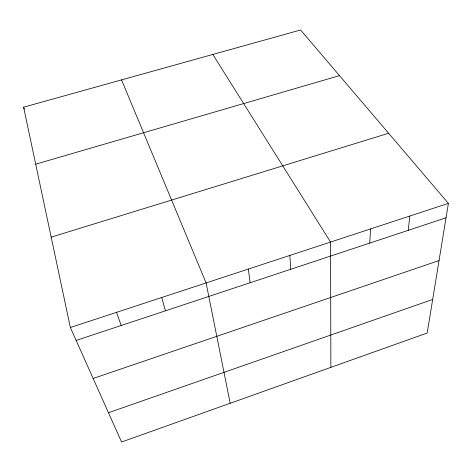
<?xml version="1.0" encoding="UTF-8"?>
<svg xmlns="http://www.w3.org/2000/svg" width="472" height="472" viewBox="0 0 472 472"><rect width="100%" height="100%" fill="white"/><g stroke="black" fill="none" stroke-linecap="round" stroke-linejoin="round"><path stroke-width="0.71" d="M369.753 243.086L370.549 228.932M408.233 230.33L409.82 216.04M448.4 203.367L427.189 333.008L121.558 442.01L70.363 327.503L23.6 107.191L300.593 29.99L448.4 203.367L70.363 327.503M108.46 412.717L432.682 299.454M93.149 378.467L439.043 260.562M76.145 340.43L446.04 217.793M51.188 237.15L388.633 133.257M35.695 164.179L339.504 75.632M212.831 54.451L330.559 242.065L330.872 367.358M121.552 79.892L206.105 282.929L230.188 403.265M23.6 107.191L24.367 109.191M116.501 312.358L121.215 325.485M161.743 297.502L165.43 310.824M248.36 269.058L250.142 282.74M289.837 255.435L290.728 269.288"/></g></svg>
